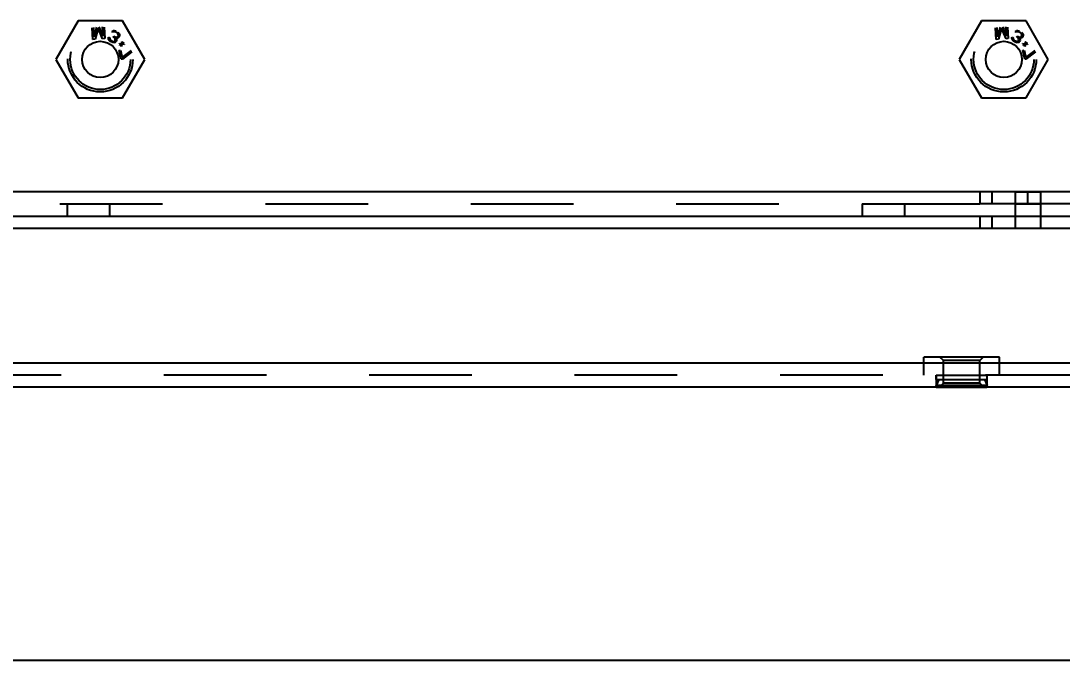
# Model space of a CAD drawing. Header units: millimetres. Extents: x 0 to 8948, y -1340 to 1100.
# Drawn here: x 5001.9 to 5088.3, y 450.3 to 504.8 of the extents above; entities that cross this region are included whole.
import ezdxf

# ---------------------------------------------------------------- set-up
doc = ezdxf.new("R2010")
doc.units = ezdxf.units.MM
doc.header["$LTSCALE"] = 85.25
doc.header["$PDMODE"] = 3
doc.header["$PDSIZE"] = 8
doc.linetypes.add('HIDDEN', pattern=[0.2, 0.1, -0.1])
doc.layers.get('0').update_dxf_attribs({"linetype": 'CONTINUOUS'})
doc.layers.get('Defpoints').update_dxf_attribs({"linetype": 'CONTINUOUS'})
doc.layers.add('02___PRT_ALL_AXES', color=7, linetype='CONTINUOUS')
doc.layers.add('DEFAULT_2', color=8, linetype='HIDDEN')
doc.styles.get("Standard").update_dxf_attribs({"font": 'txt', "width": 0.85})
doc.dimstyles.new('DIMSTYLE_1', dxfattribs={"dimtxt": 5, "dimasz": 3.5, "dimexe": 1.5, "dimexo": 1, "dimgap": 1.25, "dimtad": 1, "dimdsep": 46, "dimtxsty": 'Standard', "dimblk": '_FILLED', "dimblk1": '_FILLED', "dimblk2": '_FILLED', "dimcen": 0.09, "dimadec": 0, "dimazin": 0, "dimtp": 0.01, "dimtm": 0.01, "dimtfac": 1, "dimtofl": 0, "dimtmove": 0, "dimatfit": 3, "dimldrblk": '_FILLED', "dimfxl": 0, "dimtolj": 1, "dimarcsym": 0})

# ---------------------------------------------------------------- blocks, each defined once
blk = doc.blocks.new('_FILLED')
at = {"color": 0, "linetype": 'ByBlock'}
blk.add_solid([(0, 0), (-1, 0.214), (-1, -0.214)], dxfattribs=at)
blk = doc.blocks.new('*D50')
at = {"color": 0, "linetype": 'Continuous', "lineweight": -2, "transparency": 16777216}
for p, q in [((4732.948, 474.614), (4732.948, 450.26)), ((5146.948, 473.114), (5146.948, 450.26)), ((4736.448, 451.76), (5143.448, 451.76))]:
    blk.add_line(p, q, dxfattribs=at)
at = {"layer": 'Defpoints', "color": 0, "linetype": 'Continuous', "transparency": 16777216}
for p in [(4732.948, 475.614), (5146.948, 474.114), (5146.948, 451.76)]:
    blk.add_point(p, dxfattribs=at)
at = {"color": 0, "linetype": 'Continuous', "lineweight": -2, "transparency": 16777216, "xscale": 3.5, "yscale": 3.5, "zscale": 3.5, "rotation": 180}
blk.add_blockref('_FILLED', (4732.948, 451.76), dxfattribs=at)
at = {"color": 0, "linetype": 'Continuous', "lineweight": -2, "transparency": 16777216, "xscale": 3.5, "yscale": 3.5, "zscale": 3.5}
blk.add_blockref('_FILLED', (5146.948, 451.76), dxfattribs=at)
at = {"color": 0, "linetype": 'Continuous', "transparency": 16777216, "insert": (4939.948, 458.01), "char_height": 5, "width": 17, "attachment_point": 2}
blk.add_mtext('\\A1;*414', dxfattribs=at)

msp = doc.modelspace()

# ---------------------------------------------------------------- linework, layer by layer
at = {"color": 7, "linetype": 'Continuous'}
for p, q in [((5006.6, 504.814), (5004.753, 501.614)), ((5010.295, 504.814), (5006.6, 504.814)), ((5012.143, 501.614), (5010.295, 504.814)), ((5081.6, 504.814), (5079.753, 501.614)), ((5085.295, 504.814), (5081.6, 504.814)), ((5087.143, 501.614), (5085.295, 504.814)), ((5004.753, 501.614), (5006.6, 498.414)), ((5010.295, 498.414), (5012.143, 501.614)), ((5079.753, 501.614), (5081.6, 498.414)), ((5085.295, 498.414), (5087.143, 501.614)), ((5006.6, 498.414), (5010.295, 498.414)), ((5081.6, 498.414), (5085.295, 498.414)), ((5081.448, 488.614), (5081.448, 487.614)), ((5082.448, 488.614), (5082.448, 487.614))]:
    msp.add_line(p, q, dxfattribs=at)
at = {"color": 3, "linetype": 'Continuous'}
for p, q in [((5089.448, 490.614), (4775.448, 490.614)), ((4774.448, 488.614), (5090.448, 488.614)), ((4774.448, 487.614), (5140.948, 487.614)), ((5090.448, 476.414), (4774.448, 476.414)), ((5090.448, 474.414), (4774.448, 474.414))]:
    msp.add_line(p, q, dxfattribs=at)
at = {"layer": '02___PRT_ALL_AXES', "color": 8, "linetype": 'HIDDEN'}
for p, q in [((5084.398, 490.614), (5086.498, 490.614)), ((5084.398, 490.614), (5084.398, 487.614)), ((5085.448, 489.614), (5085.448, 490.614)), ((5086.498, 490.614), (5086.498, 487.614)), ((5005.698, 489.614), (5009.198, 489.614)), ((5005.698, 489.614), (5005.698, 488.614)), ((5009.198, 489.614), (5009.198, 488.614)), ((5071.698, 489.614), (5075.198, 489.614)), ((5071.698, 489.614), (5071.698, 488.614)), ((5075.198, 489.614), (5075.198, 488.614)), ((5084.398, 489.614), (5086.498, 489.614)), ((5005.698, 488.614), (5009.198, 488.614)), ((5071.698, 488.614), (5075.198, 488.614)), ((5084.398, 488.614), (5086.498, 488.614)), ((5084.398, 487.614), (5086.498, 487.614)), ((5077.848, 475.414), (5082.048, 475.414)), ((5077.848, 475.414), (5077.848, 474.414)), ((5082.048, 475.414), (5082.048, 474.414)), ((5077.848, 474.414), (5082.048, 474.414))]:
    msp.add_line(p, q, dxfattribs=at)
at = {"layer": '02___PRT_ALL_AXES', "color": 3, "linetype": 'Continuous'}
for centre in [(5008.448, 501.614), (5083.448, 501.614)]:
    msp.add_circle(centre, 1.5, dxfattribs=at)
at = {"layer": 'DEFAULT_2', "color": 8, "linetype": 'HIDDEN'}
for p, q in [((5007.828, 503.274), (5007.76, 504.225)), ((5007.883, 504.254), (5007.937, 503.495)), ((5007.937, 503.495), (5008.172, 504.3)), ((5008.263, 504.201), (5008.015, 503.288)), ((5008.638, 503.332), (5008.263, 504.201)), ((5008.339, 504.312), (5008.685, 503.549)), ((5008.685, 503.549), (5008.631, 504.308)), ((5008.757, 504.296), (5008.825, 503.346)), ((5009.448, 503.965), (5009.517, 503.998)), ((5009.517, 503.998), (5009.592, 504.002)), ((5009.592, 504.002), (5009.685, 503.996)), ((5009.685, 503.996), (5009.762, 503.973)), ((5082.828, 503.274), (5082.76, 504.225)), ((5082.883, 504.254), (5082.937, 503.495)), ((5082.937, 503.495), (5083.172, 504.3)), ((5083.263, 504.201), (5083.015, 503.288)), ((5083.638, 503.332), (5083.263, 504.201)), ((5083.339, 504.312), (5083.685, 503.549)), ((5083.685, 503.549), (5083.631, 504.308)), ((5083.757, 504.296), (5083.825, 503.346)), ((5084.448, 503.965), (5084.517, 503.998)), ((5084.517, 503.998), (5084.592, 504.002)), ((5084.592, 504.002), (5084.685, 503.996)), ((5084.685, 503.996), (5084.762, 503.973)), ((5008.015, 503.288), (5007.828, 503.274)), ((5008.825, 503.346), (5008.638, 503.332)), ((5009.115, 503.37), (5009.141, 503.454)), ((5009.142, 503.255), (5009.115, 503.37)), ((5009.141, 503.454), (5009.23, 503.4)), ((5009.192, 503.175), (5009.142, 503.255)), ((5009.306, 503.082), (5009.192, 503.175)), ((5009.23, 503.4), (5009.233, 503.324)), ((5009.233, 503.324), (5009.265, 503.256)), ((5009.265, 503.256), (5009.343, 503.184)), ((5009.343, 503.184), (5009.414, 503.141)), ((5009.397, 503.921), (5009.448, 503.965)), ((5009.486, 503.867), (5009.397, 503.921)), ((5009.414, 503.141), (5009.515, 503.105)), ((5009.526, 503.893), (5009.486, 503.867)), ((5009.518, 503.475), (5009.562, 503.548)), ((5009.59, 503.433), (5009.518, 503.475)), ((5009.584, 503.908), (5009.526, 503.893)), ((5009.562, 503.548), (5009.634, 503.505)), ((5009.631, 503.905), (5009.584, 503.908)), ((5009.675, 503.332), (5009.59, 503.433)), ((5009.59, 503.11), (5009.659, 503.143)), ((5009.731, 503.869), (5009.631, 503.905)), ((5009.634, 503.505), (5009.752, 503.459)), ((5009.659, 503.143), (5009.681, 503.179)), ((5009.689, 503.274), (5009.675, 503.332)), ((5009.681, 503.179), (5009.689, 503.274)), ((5009.838, 503.805), (5009.731, 503.869)), ((5009.77, 503.126), (5009.748, 503.089)), ((5009.752, 503.459), (5009.827, 503.464)), ((5009.866, 503.366), (5009.755, 503.383)), ((5009.755, 503.383), (5009.793, 503.285)), ((5009.796, 503.209), (5009.77, 503.126)), ((5009.793, 503.285), (5009.796, 503.209)), ((5009.827, 503.464), (5009.907, 503.515)), ((5009.916, 503.733), (5009.838, 503.805)), ((5009.934, 503.399), (5009.866, 503.366)), ((5009.907, 503.515), (5009.951, 503.588)), ((5009.915, 503.881), (5009.971, 503.824)), ((5009.941, 503.693), (5009.916, 503.733)), ((5009.996, 503.461), (5009.934, 503.399)), ((5009.955, 503.635), (5009.941, 503.693)), ((5009.951, 503.588), (5009.955, 503.635)), ((5009.971, 503.824), (5010.021, 503.745)), ((5010.04, 503.534), (5009.996, 503.461)), ((5010.021, 503.745), (5010.052, 503.676)), ((5010.055, 503.6), (5010.04, 503.534)), ((5010.052, 503.676), (5010.055, 503.6)), ((5083.015, 503.288), (5082.828, 503.274)), ((5083.825, 503.346), (5083.638, 503.332)), ((5084.115, 503.37), (5084.141, 503.454)), ((5084.142, 503.255), (5084.115, 503.37)), ((5084.141, 503.454), (5084.23, 503.4)), ((5084.192, 503.175), (5084.142, 503.255)), ((5084.306, 503.082), (5084.192, 503.175)), ((5084.23, 503.4), (5084.233, 503.324)), ((5084.233, 503.324), (5084.265, 503.256)), ((5084.265, 503.256), (5084.343, 503.184)), ((5084.343, 503.184), (5084.414, 503.141)), ((5084.397, 503.921), (5084.448, 503.965)), ((5084.486, 503.867), (5084.397, 503.921)), ((5084.414, 503.141), (5084.515, 503.105)), ((5084.526, 503.893), (5084.486, 503.867)), ((5084.518, 503.475), (5084.562, 503.548)), ((5084.59, 503.433), (5084.518, 503.475)), ((5084.584, 503.908), (5084.526, 503.893)), ((5084.562, 503.548), (5084.634, 503.505)), ((5084.631, 503.905), (5084.584, 503.908)), ((5084.675, 503.332), (5084.59, 503.433)), ((5084.59, 503.11), (5084.659, 503.143)), ((5084.731, 503.869), (5084.631, 503.905)), ((5084.634, 503.505), (5084.752, 503.459)), ((5084.659, 503.143), (5084.681, 503.179)), ((5084.689, 503.274), (5084.675, 503.332)), ((5084.681, 503.179), (5084.689, 503.274)), ((5084.838, 503.805), (5084.731, 503.869)), ((5084.77, 503.126), (5084.748, 503.089)), ((5084.752, 503.459), (5084.827, 503.464)), ((5084.866, 503.366), (5084.755, 503.383)), ((5084.755, 503.383), (5084.793, 503.285)), ((5084.796, 503.209), (5084.77, 503.126)), ((5084.793, 503.285), (5084.796, 503.209)), ((5084.827, 503.464), (5084.907, 503.515)), ((5084.916, 503.733), (5084.838, 503.805)), ((5084.934, 503.399), (5084.866, 503.366)), ((5084.907, 503.515), (5084.951, 503.588)), ((5084.915, 503.881), (5084.971, 503.824)), ((5084.941, 503.693), (5084.916, 503.733)), ((5084.996, 503.461), (5084.934, 503.399)), ((5084.955, 503.635), (5084.941, 503.693)), ((5084.951, 503.588), (5084.955, 503.635)), ((5084.971, 503.824), (5085.021, 503.745)), ((5085.04, 503.534), (5084.996, 503.461)), ((5085.021, 503.745), (5085.052, 503.676)), ((5085.055, 503.6), (5085.04, 503.534)), ((5085.052, 503.676), (5085.055, 503.6)), ((5009.342, 503.06), (5009.306, 503.082)), ((5009.478, 503.003), (5009.342, 503.06)), ((5009.571, 502.997), (5009.478, 503.003)), ((5009.515, 503.105), (5009.59, 503.11)), ((5009.686, 503.027), (5009.571, 502.997)), ((5009.748, 503.089), (5009.686, 503.027)), ((5010.025, 502.352), (5010.128, 502.375)), ((5010.189, 501.62), (5010.025, 502.352)), ((5010.033, 502.907), (5010.039, 502.936)), ((5010.18, 502.883), (5010.033, 502.907)), ((5010.039, 502.936), (5010.215, 502.907)), ((5010.058, 502.797), (5010.18, 502.883)), ((5010.082, 502.763), (5010.058, 502.797)), ((5010.204, 502.848), (5010.082, 502.763)), ((5010.128, 502.375), (5010.265, 501.765)), ((5010.177, 502.702), (5010.204, 502.848)), ((5010.206, 502.697), (5010.177, 502.702)), ((5010.239, 502.873), (5010.206, 502.697)), ((5010.215, 502.907), (5010.248, 503.083)), ((5010.415, 502.844), (5010.239, 502.873)), ((5010.248, 503.083), (5010.277, 503.078)), ((5010.277, 503.078), (5010.25, 502.931)), ((5010.25, 502.931), (5010.372, 503.017)), ((5010.265, 501.765), (5011.042, 502.364)), ((5010.396, 502.983), (5010.274, 502.897)), ((5010.274, 502.897), (5010.421, 502.873)), ((5010.372, 503.017), (5010.396, 502.983)), ((5010.421, 502.873), (5010.415, 502.844)), ((5084.342, 503.06), (5084.306, 503.082)), ((5084.478, 503.003), (5084.342, 503.06)), ((5084.571, 502.997), (5084.478, 503.003)), ((5084.515, 503.105), (5084.59, 503.11)), ((5084.686, 503.027), (5084.571, 502.997)), ((5084.748, 503.089), (5084.686, 503.027)), ((5085.025, 502.352), (5085.128, 502.375)), ((5085.189, 501.62), (5085.025, 502.352)), ((5085.033, 502.907), (5085.039, 502.936)), ((5085.18, 502.883), (5085.033, 502.907)), ((5085.039, 502.936), (5085.215, 502.907)), ((5085.058, 502.797), (5085.18, 502.883)), ((5085.082, 502.763), (5085.058, 502.797)), ((5085.204, 502.848), (5085.082, 502.763)), ((5085.128, 502.375), (5085.265, 501.765)), ((5085.177, 502.702), (5085.204, 502.848)), ((5085.206, 502.697), (5085.177, 502.702)), ((5085.239, 502.873), (5085.206, 502.697)), ((5085.215, 502.907), (5085.248, 503.083)), ((5085.415, 502.844), (5085.239, 502.873)), ((5085.248, 503.083), (5085.277, 503.078)), ((5085.277, 503.078), (5085.25, 502.931)), ((5085.25, 502.931), (5085.372, 503.017)), ((5085.265, 501.765), (5086.042, 502.364)), ((5085.396, 502.983), (5085.274, 502.897)), ((5085.274, 502.897), (5085.421, 502.873)), ((5085.372, 503.017), (5085.396, 502.983)), ((5085.421, 502.873), (5085.415, 502.844)), ((5010.292, 501.644), (5010.189, 501.62)), ((5011.073, 502.245), (5010.292, 501.644)), ((5085.292, 501.644), (5085.189, 501.62)), ((5086.073, 502.245), (5085.292, 501.644)), ((5081.448, 490.614), (5081.448, 489.614)), ((5082.448, 490.614), (5082.448, 489.614)), ((4783.448, 489.614), (5081.448, 489.614)), ((5089.448, 489.614), (5081.448, 489.614)), ((5083.098, 476.914), (5076.798, 476.914)), ((5076.798, 475.414), (5076.798, 476.914)), ((5078.448, 476.614), (5078.148, 476.914)), ((5081.448, 476.614), (5078.448, 476.614)), ((5078.448, 474.744), (5078.448, 476.614)), ((5080.011, 476.914), (5080.011, 476.894)), ((5080.392, 476.894), (5080.011, 476.894)), ((5080.012, 476.894), (5080.012, 476.914)), ((5080.039, 476.894), (5080.039, 476.914)), ((5080.044, 476.914), (5080.044, 476.894)), ((5080.05, 476.894), (5080.05, 476.914)), ((5080.052, 476.894), (5080.052, 476.914)), ((5080.058, 476.914), (5080.058, 476.894)), ((5080.058, 476.894), (5080.058, 476.914)), ((5080.084, 476.894), (5080.084, 476.914)), ((5080.091, 476.894), (5080.091, 476.914)), ((5080.118, 476.894), (5080.118, 476.914)), ((5080.163, 476.894), (5080.163, 476.914)), ((5080.175, 476.894), (5080.175, 476.914)), ((5080.199, 476.894), (5080.199, 476.914)), ((5080.208, 476.894), (5080.208, 476.914)), ((5080.209, 476.894), (5080.209, 476.914)), ((5080.225, 476.894), (5080.225, 476.914)), ((5080.303, 476.894), (5080.303, 476.914)), ((5080.306, 476.894), (5080.306, 476.914)), ((5080.311, 476.914), (5080.311, 476.894)), ((5080.311, 476.894), (5080.311, 476.914)), ((5080.318, 476.894), (5080.318, 476.914)), ((5080.34, 476.894), (5080.34, 476.914)), ((5080.34, 476.894), (5080.34, 476.914)), ((5080.341, 476.894), (5080.341, 476.914)), ((5080.351, 476.894), (5080.351, 476.914)), ((5080.391, 476.894), (5080.391, 476.914)), ((5080.392, 476.894), (5080.392, 476.914)), ((5080.532, 476.894), (5080.532, 476.914)), ((5082.423, 476.894), (5080.532, 476.894)), ((5080.543, 476.894), (5080.543, 476.914)), ((5080.703, 476.894), (5080.703, 476.914)), ((5080.71, 476.894), (5080.71, 476.914)), ((5080.738, 476.894), (5080.738, 476.914)), ((5080.75, 476.894), (5080.75, 476.914)), ((5080.779, 476.894), (5080.779, 476.914)), ((5080.786, 476.894), (5080.786, 476.914)), ((5080.814, 476.894), (5080.814, 476.914)), ((5080.849, 476.914), (5080.849, 476.894)), ((5080.978, 476.894), (5080.978, 476.914)), ((5080.986, 476.914), (5080.986, 476.894)), ((5081.016, 476.894), (5081.016, 476.914)), ((5081.034, 476.914), (5081.034, 476.894)), ((5081.044, 476.894), (5081.044, 476.914)), ((5081.057, 476.894), (5081.057, 476.914)), ((5081.085, 476.894), (5081.085, 476.914)), ((5081.103, 476.914), (5081.103, 476.894)), ((5081.179, 476.894), (5081.179, 476.914)), ((5081.18, 476.894), (5081.18, 476.914)), ((5081.187, 476.894), (5081.187, 476.914)), ((5081.216, 476.894), (5081.216, 476.914)), ((5081.255, 476.894), (5081.255, 476.914)), ((5081.257, 476.894), (5081.257, 476.914)), ((5081.267, 476.914), (5081.267, 476.894)), ((5081.268, 476.894), (5081.268, 476.914)), ((5081.279, 476.914), (5081.279, 476.894)), ((5081.291, 476.894), (5081.291, 476.914)), ((5081.302, 476.894), (5081.302, 476.914)), ((5081.326, 476.914), (5081.326, 476.894)), ((5081.333, 476.894), (5081.333, 476.914)), ((5081.392, 476.894), (5081.392, 476.914)), ((5081.4, 476.914), (5081.4, 476.894)), ((5081.433, 476.894), (5081.433, 476.914)), ((5081.434, 476.914), (5081.434, 476.894)), ((5081.435, 476.914), (5081.435, 476.894)), ((5081.448, 476.614), (5081.748, 476.914)), ((5081.448, 474.744), (5081.448, 476.614)), ((5081.449, 476.894), (5081.449, 476.914)), ((5081.461, 476.894), (5081.461, 476.914)), ((5081.464, 476.914), (5081.464, 476.894)), ((5081.465, 476.894), (5081.465, 476.914)), ((5081.474, 476.894), (5081.474, 476.914)), ((5081.479, 476.914), (5081.479, 476.894)), ((5081.492, 476.894), (5081.492, 476.914)), ((5081.494, 476.894), (5081.494, 476.914)), ((5081.51, 476.894), (5081.51, 476.914)), ((5081.516, 476.894), (5081.516, 476.914)), ((5081.541, 476.914), (5081.541, 476.894)), ((5081.552, 476.894), (5081.552, 476.914)), ((5081.553, 476.894), (5081.553, 476.914)), ((5081.614, 476.894), (5081.614, 476.914)), ((5081.615, 476.894), (5081.615, 476.914)), ((5081.622, 476.894), (5081.622, 476.914)), ((5081.624, 476.894), (5081.624, 476.914)), ((5081.637, 476.914), (5081.637, 476.894)), ((5081.64, 476.894), (5081.64, 476.914)), ((5081.643, 476.894), (5081.643, 476.914)), ((5081.657, 476.914), (5081.657, 476.894)), ((5081.658, 476.894), (5081.658, 476.914)), ((5081.66, 476.894), (5081.66, 476.914)), ((5081.662, 476.894), (5081.662, 476.914)), ((5081.68, 476.894), (5081.68, 476.914)), ((5081.747, 476.914), (5081.747, 476.894)), ((5081.754, 476.914), (5081.754, 476.894)), ((5081.756, 476.894), (5081.756, 476.914)), ((5081.76, 476.894), (5081.76, 476.914)), ((5081.79, 476.894), (5081.79, 476.914)), ((5081.802, 476.894), (5081.802, 476.914)), ((5081.847, 476.894), (5081.847, 476.914)), ((5081.848, 476.914), (5081.848, 476.894)), ((5081.859, 476.894), (5081.859, 476.914)), ((5081.87, 476.894), (5081.87, 476.914)), ((5081.876, 476.894), (5081.876, 476.914)), ((5081.877, 476.894), (5081.877, 476.914)), ((5081.904, 476.894), (5081.904, 476.914)), ((5081.906, 476.894), (5081.906, 476.914)), ((5081.907, 476.894), (5081.907, 476.914)), ((5081.927, 476.894), (5081.927, 476.914)), ((5081.939, 476.894), (5081.939, 476.914)), ((5081.948, 476.894), (5081.948, 476.914)), ((5081.981, 476.894), (5081.981, 476.914)), ((5082.062, 476.894), (5082.062, 476.914)), ((5082.095, 476.894), (5082.095, 476.914)), ((5082.318, 476.914), (5082.318, 476.894)), ((5082.328, 476.894), (5082.328, 476.914)), ((5082.339, 476.894), (5082.339, 476.914)), ((5082.34, 476.894), (5082.34, 476.914)), ((5082.341, 476.894), (5082.341, 476.914)), ((5082.342, 476.914), (5082.342, 476.894)), ((5082.38, 476.894), (5082.38, 476.914)), ((5082.387, 476.914), (5082.387, 476.894)), ((5082.41, 476.894), (5082.41, 476.914)), ((5082.423, 476.894), (5082.423, 476.914)), ((5083.098, 475.414), (5083.098, 476.914)), ((5090.448, 475.414), (4774.448, 475.414)), ((5077.823, 475.034), (5077.823, 475.414)), ((5077.823, 475.034), (5082.073, 475.034)), ((5078.048, 475.034), (5077.823, 474.544)), ((5078.448, 474.744), (5078.148, 474.444)), ((5081.448, 474.744), (5078.448, 474.744)), ((5081.448, 474.744), (5081.748, 474.444)), ((5081.848, 475.034), (5082.073, 474.544)), ((5082.073, 475.034), (5082.073, 475.414)), ((5082.073, 474.544), (5077.823, 474.544)), ((5077.823, 474.444), (5077.823, 474.544)), ((5077.823, 474.444), (5082.073, 474.444)), ((5082.073, 474.444), (5082.073, 474.544))]:
    msp.add_line(p, q, dxfattribs=at)
for centre, radius in [((5008.448, 501.614), 2.7), ((5008.448, 501.614), 2.5), ((5083.448, 501.614), 2.7), ((5083.448, 501.614), 2.5)]:
    msp.add_circle(centre, radius, dxfattribs=at)

# ---------------------------------------------------------------- dimensions: what is measured, and where the dimension line sits
at = {"color": 2, "linetype": 'Continuous'}
dim = msp.add_linear_dim(base=(5146.948, 451.76), p1=(4732.948, 475.614), p2=(5146.948, 474.114), text='*<>', dimstyle='DIMSTYLE_1', dxfattribs=at)
dim.commit()
dim.dimension.update_dxf_attribs({"geometry": '*D50', "text_midpoint": (4939.948, 451.76), "dimtype": 160})

doc.saveas('drawing.dxf')
